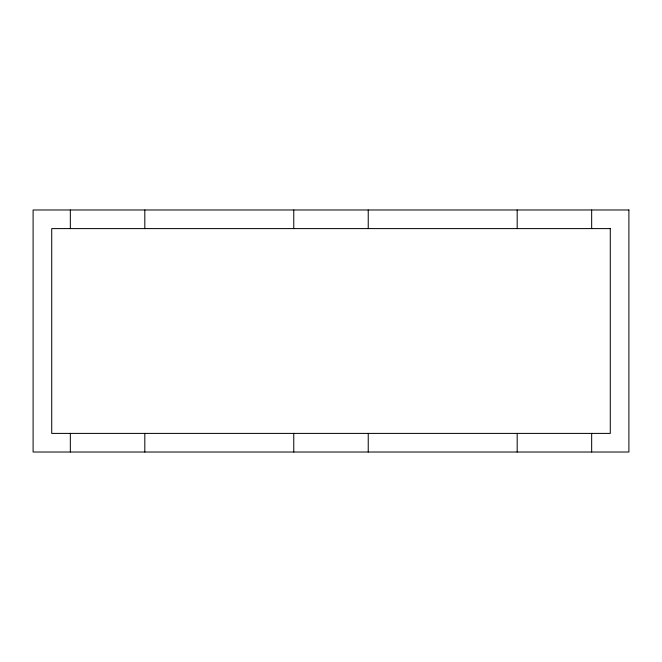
<?xml version="1.0" encoding="UTF-8"?>
<svg xmlns="http://www.w3.org/2000/svg" width="662" height="662" viewBox="0 0 662 662"><rect width="100%" height="100%" fill="white"/><g stroke="black" fill="none" stroke-linecap="round" stroke-linejoin="round"><path stroke-width="0.99" d="M591.663 209.978L591.663 228.597M591.663 433.403L591.663 452.022M517.188 209.978L517.188 228.597M517.188 433.403L517.188 452.022M368.238 209.978L368.238 228.597M368.238 433.403L368.238 452.022M293.762 209.978L293.762 228.597M293.762 433.403L293.762 452.022M144.812 209.978L144.812 228.597M144.812 433.403L144.812 452.022M70.338 209.978L70.338 228.597M70.338 433.403L70.338 452.022M628.9 209.978L33.1 209.978L33.1 452.022L628.9 452.022L628.9 209.978M610.281 228.597L51.719 228.597L51.719 433.403L610.281 433.403L610.281 228.597"/></g></svg>
